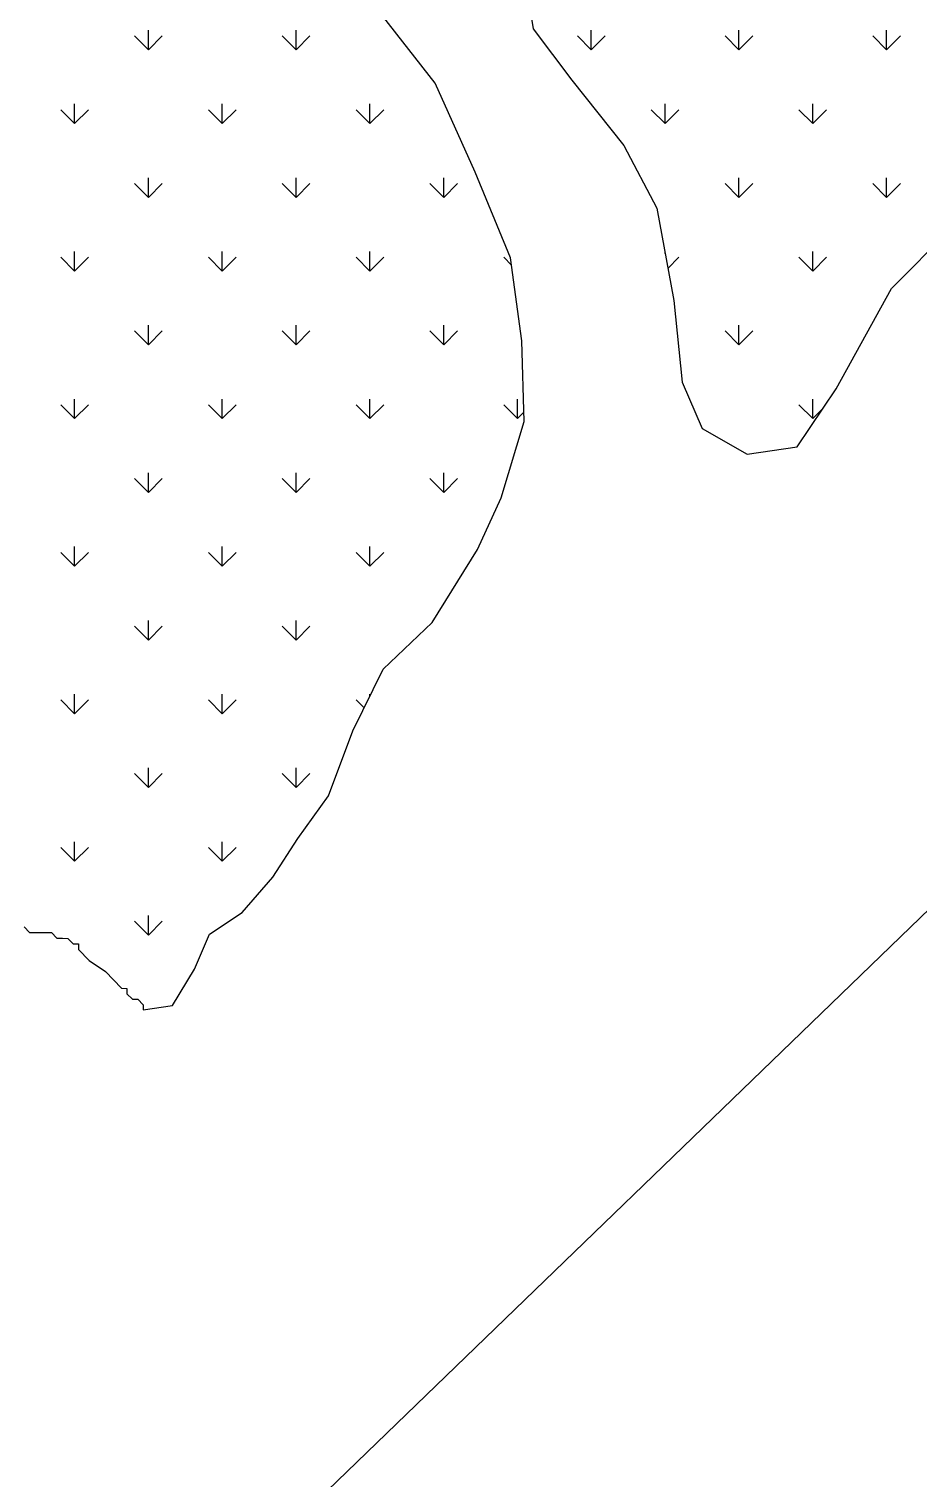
# Model space of a CAD drawing. Header units: metres. Extents: x 266585 to 279238, y 2117616 to 2127268.
# Drawn here: x 270290 to 270939, y 2120273 to 2121331 of the extents above; entities that cross this region are included whole.
import ezdxf

# ---------------------------------------------------------------- set-up
doc = ezdxf.new("R2010")
doc.units = ezdxf.units.M
doc.layers.add('MANGROOVES', color=112, linetype='Continuous')
doc.layers.add('village', color=3, linetype='Continuous')

msp = doc.modelspace()

# ---------------------------------------------------------------- linework, layer by layer
at = {"layer": 'MANGROOVES'}
for p, q in [((270651.5, 2121375.1), (270658.3, 2121331.3)), ((270586.9, 2121291.7), (270548.5, 2121340.8)), ((270658.3, 2121331.3), (270686.7, 2121293.9)), ((270616, 2121226.7), (270586.9, 2121291.7)), ((270686.7, 2121293.9), (270724.6, 2121246.2)), ((270724.6, 2121246.2), (270748.6, 2121200.3)), ((270641.8, 2121164.2), (270616, 2121226.7)), ((270919.9, 2121141.8), (270999.6, 2121221.8)), ((270748.6, 2121200.3), (270761.1, 2121132.9)), ((270650.1, 2121103.5), (270641.8, 2121164.2)), ((270879.7, 2121068.5), (270919.9, 2121141.8)), ((270761.1, 2121132.9), (270767.2, 2121073.3)), ((270651.9, 2121044.5), (270650.1, 2121103.5)), ((270767.2, 2121073.3), (270781.7, 2121039.4)), ((270851.2, 2121026), (270879.7, 2121068.5)), ((270635, 2120988.8), (270651.9, 2121044.5)), ((270781.7, 2121039.4), (270814.6, 2121020.7)), ((270814.6, 2121020.7), (270851.2, 2121026)), ((270617.8, 2120951), (270635, 2120988.8)), ((270584.8, 2120897.9), (270617.8, 2120951)), ((270549, 2120863.6), (270584.8, 2120897.9)), ((270526.8, 2120818.7), (270549, 2120863.6)), ((270508.9, 2120771.3), (270526.8, 2120818.7)), ((270486.5, 2120740), (270508.9, 2120771.3)), ((270468.4, 2120711.9), (270486.5, 2120740)), ((270446, 2120685.9), (270468.4, 2120711.9)), ((270422.2, 2120670.2), (270446, 2120685.9)), ((270286.9, 2120675.5), (270290.8, 2120671.5)), ((270290.8, 2120671.5), (270294.8, 2120671.4)), ((270294.8, 2120671.4), (270298.8, 2120671.4)), ((270298.8, 2120671.4), (270306.8, 2120671.3)), ((270306.8, 2120671.3), (270310.7, 2120667.2)), ((270310.7, 2120667.2), (270314.7, 2120667.2)), ((270314.7, 2120667.2), (270318.6, 2120667.1)), ((270318.6, 2120667.1), (270322.6, 2120663.1)), ((270411.1, 2120644.7), (270422.2, 2120670.2)), ((270322.6, 2120663.1), (270326.5, 2120663)), ((270326.5, 2120663), (270326.5, 2120659)), ((270326.5, 2120659), (270334.3, 2120650.9)), ((270334.3, 2120650.9), (270346.2, 2120642.8)), ((270395.2, 2120618.1), (270411.1, 2120644.7)), ((270346.2, 2120642.8), (270357.9, 2120630.7)), ((270357.9, 2120630.7), (270361.9, 2120630.6)), ((270361.9, 2120630.6), (270361.8, 2120626.7)), ((270361.8, 2120626.7), (270365.8, 2120622.6)), ((270365.8, 2120622.6), (270369.8, 2120622.6)), ((270369.8, 2120622.6), (270373.7, 2120618.5)), ((270373.7, 2120618.5), (270373.6, 2120614.9)), ((270373.6, 2120614.9), (270395.2, 2120618.1))]:
    msp.add_line(p, q, dxfattribs=at)
at = {"layer": 'MANGROOVES', "linetype": 'Continuous'}
for p, q in [((270377.6, 2121316.1), (270367.4, 2121326.2)), ((270377.6, 2121316.1), (270377.6, 2121330.4)), ((270377.6, 2121316.1), (270387.7, 2121326.2)), ((270485.3, 2121316.1), (270475.2, 2121326.2)), ((270485.3, 2121316.1), (270485.3, 2121330.4)), ((270485.3, 2121316.1), (270495.4, 2121326.2)), ((270700.8, 2121316.1), (270690.7, 2121326.2)), ((270700.8, 2121316.1), (270700.8, 2121330.4)), ((270700.8, 2121316.1), (270710.9, 2121326.2)), ((270808.6, 2121316.1), (270798.5, 2121326.2)), ((270808.6, 2121316.1), (270808.6, 2121330.4)), ((270808.6, 2121316.1), (270818.7, 2121326.2)), ((270916.4, 2121316.1), (270906.3, 2121326.2)), ((270916.4, 2121316.1), (270916.4, 2121330.4)), ((270916.4, 2121316.1), (270926.5, 2121326.2)), ((270323.7, 2121262.2), (270313.6, 2121272.3)), ((270323.7, 2121262.2), (270323.7, 2121276.5)), ((270323.7, 2121262.2), (270333.8, 2121272.3)), ((270431.4, 2121262.2), (270421.3, 2121272.3)), ((270431.4, 2121262.2), (270431.4, 2121276.5)), ((270431.4, 2121262.2), (270441.5, 2121272.3)), ((270539.2, 2121262.2), (270529.1, 2121272.3)), ((270539.2, 2121262.2), (270539.2, 2121276.5)), ((270539.2, 2121262.2), (270549.3, 2121272.3)), ((270754.7, 2121262.2), (270744.6, 2121272.3)), ((270754.7, 2121262.2), (270754.7, 2121276.5)), ((270754.7, 2121262.2), (270764.8, 2121272.3)), ((270862.5, 2121262.2), (270852.4, 2121272.3)), ((270862.5, 2121262.2), (270862.5, 2121276.5)), ((270862.5, 2121262.2), (270872.6, 2121272.3)), ((270377.6, 2121208.3), (270367.4, 2121218.4)), ((270377.6, 2121208.3), (270377.6, 2121222.6)), ((270377.6, 2121208.3), (270387.7, 2121218.4)), ((270485.3, 2121208.3), (270475.2, 2121218.4)), ((270485.3, 2121208.3), (270485.3, 2121222.6)), ((270485.3, 2121208.3), (270495.4, 2121218.4)), ((270593.1, 2121208.3), (270583, 2121218.4)), ((270593.1, 2121208.3), (270593.1, 2121222.6)), ((270593.1, 2121208.3), (270603.2, 2121218.4)), ((270808.6, 2121208.3), (270798.5, 2121218.4)), ((270808.6, 2121208.3), (270808.6, 2121222.6)), ((270808.6, 2121208.3), (270818.7, 2121218.4)), ((270916.4, 2121208.3), (270906.3, 2121218.4)), ((270916.4, 2121208.3), (270916.4, 2121222.6)), ((270916.4, 2121208.3), (270926.5, 2121218.4)), ((270323.7, 2121154.5), (270313.6, 2121164.6)), ((270323.7, 2121154.5), (270323.7, 2121168.7)), ((270323.7, 2121154.5), (270333.8, 2121164.6)), ((270431.4, 2121154.5), (270421.3, 2121164.6)), ((270431.4, 2121154.5), (270431.4, 2121168.7)), ((270431.4, 2121154.5), (270441.5, 2121164.6)), ((270539.2, 2121154.5), (270529.1, 2121164.6)), ((270539.2, 2121154.5), (270539.2, 2121168.7)), ((270539.2, 2121154.5), (270549.3, 2121164.6)), ((270642.6, 2121158.8), (270636.9, 2121164.6)), ((270754.7, 2121167.2), (270754.7, 2121168.7)), ((270756.7, 2121156.4), (270764.8, 2121164.6)), ((270862.5, 2121154.5), (270852.4, 2121164.6)), ((270862.5, 2121154.5), (270862.5, 2121168.7)), ((270862.5, 2121154.5), (270872.6, 2121164.6)), ((270377.6, 2121100.6), (270367.4, 2121110.7)), ((270377.6, 2121100.6), (270377.6, 2121114.9)), ((270377.6, 2121100.6), (270387.7, 2121110.7)), ((270485.3, 2121100.6), (270475.2, 2121110.7)), ((270485.3, 2121100.6), (270485.3, 2121114.9)), ((270485.3, 2121100.6), (270495.4, 2121110.7)), ((270593.1, 2121100.6), (270583, 2121110.7)), ((270593.1, 2121100.6), (270593.1, 2121114.9)), ((270593.1, 2121100.6), (270603.2, 2121110.7)), ((270808.6, 2121100.6), (270798.5, 2121110.7)), ((270808.6, 2121100.6), (270808.6, 2121114.9)), ((270808.6, 2121100.6), (270818.7, 2121110.7)), ((270323.7, 2121046.7), (270313.6, 2121056.8)), ((270323.7, 2121046.7), (270323.7, 2121061)), ((270323.7, 2121046.7), (270333.8, 2121056.8)), ((270431.4, 2121046.7), (270421.3, 2121056.8)), ((270431.4, 2121046.7), (270431.4, 2121061)), ((270431.4, 2121046.7), (270441.5, 2121056.8)), ((270539.2, 2121046.7), (270529.1, 2121056.8)), ((270539.2, 2121046.7), (270539.2, 2121061)), ((270539.2, 2121046.7), (270549.3, 2121056.8)), ((270647, 2121046.7), (270636.9, 2121056.8)), ((270647, 2121046.7), (270647, 2121061)), ((270862.5, 2121046.7), (270852.4, 2121056.8)), ((270862.5, 2121046.7), (270862.5, 2121061)), ((270647, 2121046.7), (270651.7, 2121051.4)), ((270862.5, 2121046.7), (270870.3, 2121054.5)), ((270377.6, 2120992.8), (270377.6, 2121007.1)), ((270485.3, 2120992.8), (270485.3, 2121007.1)), ((270593.1, 2120992.8), (270593.1, 2121007.1)), ((270377.6, 2120992.8), (270367.4, 2121002.9)), ((270377.6, 2120992.8), (270387.7, 2121002.9)), ((270485.3, 2120992.8), (270475.2, 2121002.9)), ((270485.3, 2120992.8), (270495.4, 2121002.9)), ((270593.1, 2120992.8), (270583, 2121002.9)), ((270593.1, 2120992.8), (270603.2, 2121002.9)), ((270323.7, 2120938.9), (270323.7, 2120953.2)), ((270431.4, 2120938.9), (270431.4, 2120953.2)), ((270539.2, 2120938.9), (270539.2, 2120953.2)), ((270323.7, 2120938.9), (270313.6, 2120949)), ((270323.7, 2120938.9), (270333.8, 2120949)), ((270431.4, 2120938.9), (270421.3, 2120949)), ((270431.4, 2120938.9), (270441.5, 2120949)), ((270539.2, 2120938.9), (270529.1, 2120949)), ((270539.2, 2120938.9), (270549.3, 2120949)), ((270377.6, 2120885), (270377.6, 2120899.3)), ((270485.3, 2120885), (270485.3, 2120899.3)), ((270377.6, 2120885), (270367.4, 2120895.2)), ((270377.6, 2120885), (270387.7, 2120895.2)), ((270485.3, 2120885), (270475.2, 2120895.2)), ((270485.3, 2120885), (270495.4, 2120895.2)), ((270323.7, 2120831.2), (270323.7, 2120845.5)), ((270431.4, 2120831.2), (270431.4, 2120845.5)), ((270539.2, 2120843.8), (270539.2, 2120845.5)), ((270323.7, 2120831.2), (270313.6, 2120841.3)), ((270323.7, 2120831.2), (270333.8, 2120841.3)), ((270431.4, 2120831.2), (270421.3, 2120841.3)), ((270431.4, 2120831.2), (270441.5, 2120841.3)), ((270535, 2120835.4), (270529.1, 2120841.3)), ((270377.6, 2120777.3), (270367.4, 2120787.4)), ((270377.6, 2120777.3), (270377.6, 2120791.6)), ((270377.6, 2120777.3), (270387.7, 2120787.4)), ((270485.3, 2120777.3), (270475.2, 2120787.4)), ((270485.3, 2120777.3), (270485.3, 2120791.6)), ((270485.3, 2120777.3), (270495.4, 2120787.4)), ((270323.7, 2120723.4), (270313.6, 2120733.5)), ((270323.7, 2120723.4), (270323.7, 2120737.7)), ((270323.7, 2120723.4), (270333.8, 2120733.5)), ((270431.4, 2120723.4), (270421.3, 2120733.5)), ((270431.4, 2120723.4), (270431.4, 2120737.7)), ((270431.4, 2120723.4), (270441.5, 2120733.5)), ((270377.6, 2120669.5), (270367.4, 2120679.6)), ((270377.6, 2120669.5), (270377.6, 2120683.8)), ((270377.6, 2120669.5), (270387.7, 2120679.6))]:
    msp.add_line(p, q, dxfattribs=at)
at = {"layer": 'village', "color": 3, "true_color": 0x00ff00}
msp.add_line((271297.6, 2121026.9), (270441.2, 2120199.1), dxfattribs=at)

doc.saveas('drawing.dxf')
